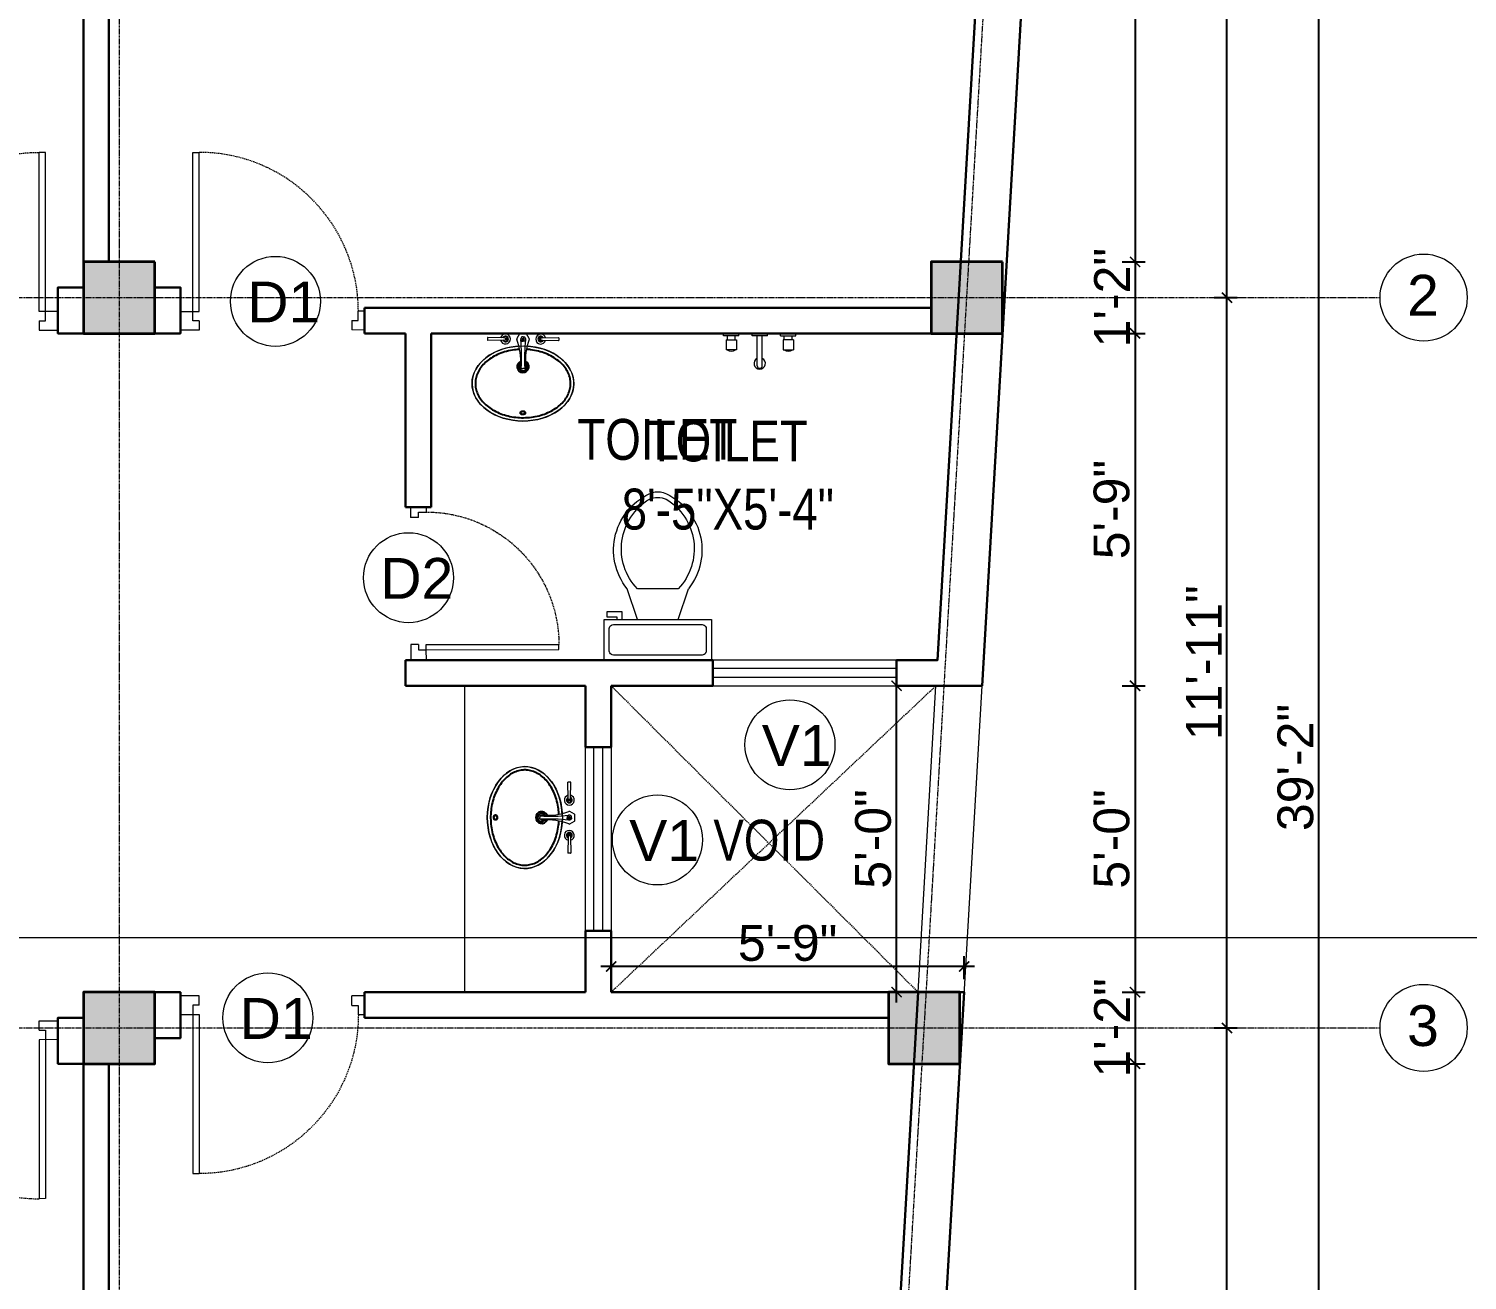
# Model space of a CAD drawing. Header units: inches. Extents: x 84707 to 107235, y 3922 to 10323.
# Drawn here: x 96747.5 to 97029.1, y 9802.4 to 10047.5 of the extents above; entities that cross this region are included whole.
import ezdxf

# ---------------------------------------------------------------- set-up
doc = ezdxf.new("R2010")
doc.units = ezdxf.units.IN
doc.header["$MEASUREMENT"] = 0
doc.linetypes.add('CENTER', pattern=[2, 1.25, -0.25, 0.25, -0.25])
doc.linetypes.add('HIDDEN', pattern=[0.375, 0.25, -0.125])
for name, color, linetype, lineweight in [('Annotate-Lite.w', 4, 'Continuous', 9), ('Annotations-Bold.w', 2, 'Continuous', 13), ('COLOUM', 3, 'Continuous', 35), ('DIM-2', 4, 'Continuous', 20), ('Door-Window.w', 4, 'Continuous', 15), ('Fittings', 9, 'Continuous', 5), ('furniture', 45, 'Continuous', 0), ('FURNT', 31, 'Continuous', 15), ('HA', 254, 'Continuous', 9), ('hatch', 9, 'Continuous', 0), ('wall', 240, 'Continuous', 30), ('wall light', 6, 'Continuous', 18), ('window', 130, 'Continuous', 13)]:
    doc.layers.add(name, color=color, linetype=linetype, lineweight=lineweight)
doc.styles.add('ARAIL', font='arial.ttf')
doc.styles.add('DIM', font='arial.ttf', dxfattribs={"width": 0.8})
doc.styles.add('gaurav', font='arial.ttf')
doc.dimstyles.new('8 inch dim', dxfattribs={"dimtxt": 7, "dimasz": 2, "dimexe": 2, "dimexo": 1, "dimgap": 1, "dimtad": 1, "dimdec": 0, "dimzin": 3, "dimdsep": 46, "dimlunit": 4, "dimtxsty": 'ARAIL', "dimblk": 'ARCHTICK', "dimcen": 0.09, "dimdle": 2, "dimadec": 0, "dimazin": 0, "dimtfac": 1, "dimtdec": 0, "dimtix": 1, "dimtofl": 0, "dimtmove": 1, "dimatfit": 3, "dimldrblk": 'ARCHTICK', "dimfxlon": 1, "dimtolj": 1, "dimtzin": 0, "dimarcsym": 0})

# ---------------------------------------------------------------- blocks, each defined once
blk = doc.blocks.new('column 14')
at = {"layer": 'COLOUM'}
h = blk.add_hatch(color=256, dxfattribs=at)
h.dxf.hatch_style = 1
h.paths.add_polyline_path([(7, 7), (-7, 7), (-7, -7), (7, -7)])
blk.add_lwpolyline([(7, 7), (7, -7), (-7, -7), (-7, 7)], close=True, dxfattribs=at)
blk = doc.blocks.new('*U9')
at = {"layer": 'Door-Window.w', "ltscale": 3}
for p, q in [((11067.44, 10097.93), (11092.24, 10116.76)), ((11068.18, 10096.96), (11093, 10115.8)), ((11092.24, 10116.76), (11093, 10115.8)), ((11063.03, 10097.66), (11065.96, 10099.89)), ((11065.25, 10094.74), (11063.03, 10097.66)), ((11065.96, 10099.89), (11067.44, 10097.93)), ((11065.97, 10096.82), (11067.44, 10097.93)), ((11067.44, 10097.93), (11068.18, 10096.96)), ((11066.71, 10095.85), (11065.25, 10094.74)), ((11066.71, 10095.85), (11065.97, 10096.82)), ((11084.8, 10072.06), (11083.33, 10070.95)), ((11084.81, 10068.99), (11083.33, 10070.95)), ((11084.8, 10072.06), (11085.54, 10071.08)), ((11084.81, 10068.99), (11087.74, 10071.22)), ((11085.54, 10071.08), (11087, 10072.19)), ((11087.74, 10071.22), (11087, 10072.19))]:
    blk.add_line(p, q, dxfattribs=at)
at = {"layer": 'Door-Window.w', "color": 9, "linetype": 'HIDDEN', "lineweight": 18}
blk.add_arc((11068.18, 10096.96), 31.16, 307.2347, 37.1906, dxfattribs=at)
blk = doc.blocks.new('Toilet - top')
at = {"layer": 'furniture'}
for p, q in [((9.5, -6), (9.5, -2)), ((-8, -8.5), (-8, -8)), ((-7, -8), (-7, -9.5)), ((-4, -8), (-6, -14)), ((4, -8), (6, -14)), ((-10, -8.5), (-8, -8.5)), ((-10, -9.5), (-10, -8.5)), ((-7, -9.5), (-10, -9.5)), ((4, -14), (-4, -14))]:
    blk.add_line(p, q, dxfattribs=at)
blk.add_lwpolyline([(10.5, -8), (10.5, 0), (-10.5, 0), (-10.5, -8)], close=True, dxfattribs=at)
for points in [[(-9.5, -2), (-9.5, -6)], [(8.5, -1), (-8.5, -1)], [(-8.5, -7), (8.5, -7)]]:
    blk.add_lwpolyline(points, dxfattribs=at)
for centre, radius, start, end in [((-8.62, -1.88), 0.884, 81.8699, 188.1301), ((8.62, -1.88), 0.884, 351.8699, 98.1301), ((-8.62, -6.12), 0.884, 171.8699, 278.1301), ((8.62, -6.12), 0.884, 261.8699, 8.1301), ((3.52, -21.58), 12.17, 141.4691, 247.9714), ((4.2, -21.82), 11.33, 136.3677, 238.9468), ((-3.52, -21.58), 12.17, 292.0284, 38.5307), ((-4.2, -21.82), 11.33, 301.053, 43.6321), ((0, -27.88), 4, 245.7318, 294.2682), ((0, -29), 4, 254.8605, 285.1395)]:
    blk.add_arc(centre, radius, start, end, dxfattribs=at)
blk = doc.blocks.new('A$C604E024C')
at = {"layer": 'hatch', "color": 9, "linetype": 'ByBlock'}
for p, q in [((-107.3, 6.3), (-198.2, 8.5)), ((-101.1, 4.4), (-101.1, -4.4)), ((-101.1, 4.4), (-100.5, 4.4)), ((-100.5, 4.4), (-100.5, 0.6)), ((-100.5, 0.6), (-96.6, 0.6)), ((-100.5, 0), (-100.5, -3.8)), ((-100.5, 0), (-96.6, 0)), ((-96.6, 4.4), (-96.6, 0.6)), ((-96.6, 4.4), (-96, 4.4)), ((-96, 4.4), (-96, -3.8)), ((-5.6, 4.4), (-5.6, -4.4)), ((-5.6, 4.4), (-5, 4.4)), ((-5, 4.4), (-5, -3.8)), ((0, 12.9), (0, -12.9)), ((1.2, 4.4), (1.2, -4.4)), ((1.2, 4.4), (3.5, 4.4)), ((1.8, 3.8), (1.8, 0.6)), ((1.8, 3.8), (3.5, 3.8)), ((1.8, 0.6), (3.5, 0.6)), ((100.4, 2.2), (101, 2.4)), ((107.3, 6.3), (198.2, 8.5)), ((199.2, 7.5), (199.2, -7.5)), ((-107.3, -6.3), (-198.2, -8.5)), ((-101.1, -4.4), (-100.5, -4.4)), ((-100.5, -3.8), (-100.5, -4.4)), ((-96.6, 0), (-96.6, -4.4)), ((-96.6, -4.4), (-96, -4.4)), ((-96, -3.8), (-96, -4.4)), ((-5.6, -4.4), (-1.2, -4.4)), ((-5, -3.8), (-1.2, -3.8)), ((-1.2, -3.8), (-1.2, -4.4)), ((1.2, -4.4), (3.5, -4.4)), ((1.8, 0), (1.8, -3.8)), ((1.8, 0), (3.5, 0)), ((1.8, -3.8), (3.5, -3.8)), ((100.4, -2.2), (101, -2.4)), ((107.3, -6.3), (198.2, -8.5))]:
    blk.add_line(p, q, dxfattribs=at)
for points in [[(34.8, -2.5), (34.8, -2.5, 0.267949), (34.8, 2.5), (19.6, 28.9, 0.267949), (15.2, 31.4), (-15.2, 31.4, 0.267949), (-19.6, 28.9), (-34.8, 2.5, 0.267949), (-34.8, -2.5)], [(0, 12.9), (-4.6, 12.9, 0.267949), (-8.9, 10.4), (-13.5, 2.5, 0.267949), (-13.5, -2.5), (-8.9, -10.4, 0.267949), (-4.6, -12.9), (0, -12.9)], [(0, 12.9), (4.6, 12.9, -0.267949), (8.9, 10.4), (13.5, 2.5, -0.267949), (13.5, -2.5), (8.9, -10.4, -0.267949), (4.6, -12.9), (0, -12.9)], [(-14.6, -149.3, 0.267949), (-14.6, -154.3), (-9.4, -163.2, 0.267949), (-5.1, -165.7), (0, -165.7)], [(14.6, -149.3, -0.267949), (14.6, -154.3), (9.5, -163.2, -0.267949), (5.2, -165.7), (0, -165.7)]]:
    blk.add_lwpolyline(points, format="xyb", dxfattribs=at)
for centre, radius, start, end in [((-148.2, 0), 51.6, 171.62848, 188.37152), ((-198.2, 7.5), 1, 88.57669, 180), ((-98.6, 0), 27.8, 193.93526, 166.06474), ((-98.6, 0), 16.1, 203.47719, 156.52281), ((-98.6, 0), 13.6, 207.82536, 152.17464), ((-98.6, 0), 10.7, 215.76651, 144.23349), ((3.5, 2.2), 2.2, 301.40481, 90), ((3.5, 2.2), 1.6, 270, 90.01417), ((3.5, -1.9), 2.5, 270, 62.70974), ((98.6, 0), 27.8, 13.93526, 346.06474), ((98.6, 0), 16.1, 23.47719, 336.52281), ((98.6, 0), 13.6, 27.82536, 332.17464), ((98.6, 0), 10.7, 35.76651, 324.23349), ((198.2, 7.5), 1, 0, 91.42331), ((-198.2, -7.5), 1, 180, 271.42331), ((-325.4, -117.3), 312.4, 354.13327, 21.56539), ((-1093.1, -109.8), 1085, 357.18281, 5.67785), ((3.5, -1.9), 1.9, 270, 90), ((1083.5, -109.3), 1075.4, 174.30277, 182.87364), ((324.5, -117.1), 311.5, 158.41566, 185.92552), ((198.2, -7.5), 1, 268.57669, 0)]:
    blk.add_arc(centre, radius, start, end, dxfattribs=at)
blk.add_ellipse((98.6, 0), major_axis=(0, 4.4), ratio=0.647537, start_param=-0.996154, end_param=4.137747, dxfattribs=at)
blk.add_open_spline([(100.4, 2.2), (100.2, 2.6), (100, 2.9), (99.5, 3.4), (99.3, 3.6), (98.9, 3.8), (98.7, 3.8), (98.6, 3.8), (98.4, 3.8), (98.1, 3.7), (97.7, 3.5), (97.5, 3.3), (97.1, 2.8), (96.9, 2.5), (96.6, 1.8), (96.5, 1.3), (96.3, 0.3), (96.3, -0.3), (96.5, -1.6), (96.7, -2.1), (97.1, -2.9), (97.4, -3.2), (97.9, -3.6), (98.1, -3.7), (98.6, -3.8), (98.8, -3.8), (99.3, -3.6), (99.6, -3.4), (100, -2.9), (100.2, -2.6), (100.4, -2.2)], degree=3, knots=[5.296065, 5.296065, 5.296065, 5.296065, 5.668493, 5.668493, 6.044953, 6.044953, 6.283185, 6.283185, 6.283185, 6.618814, 6.618814, 6.954443, 6.954443, 7.290072, 7.290072, 7.6257, 7.6257, 8.094621, 8.094621, 8.563542, 8.563542, 8.940002, 8.940002, 9.316461, 9.316461, 9.692921, 9.692921, 10.069381, 10.069381, 10.411893, 10.411893, 10.411893, 10.411893], dxfattribs=at)
blk = doc.blocks.new('basin')
at = {"layer": 'furniture', "lineweight": -3}
for radius, start, end in [(1.14, 113.503, 66.2712), (0.79, 126.715, 52.8739)]:
    blk.add_arc((134195.31, -39122.53), radius, start, end, dxfattribs=at)
at = {"layer": 'furniture'}
blk.add_ellipse((134195.31, -39125.83), major_axis=(-9.97, 0), ratio=0.736887, start_param=4.757716, end_param=10.948885, dxfattribs=at)
at = {"layer": 'furniture', "linetype": 'ByBlock'}
blk.add_ellipse((134195.31, -39125.83), major_axis=(9.97, 0), ratio=0.736887, dxfattribs=at)
at = {"layer": 'furniture', "lineweight": -3}
blk.add_ellipse((134195.31, -39131.57), major_axis=(0.448, 0), ratio=0.674502, dxfattribs=at)
blk.add_open_spline([(134194.69, -39119.15), (134194.32, -39119.17), (134193.96, -39119.2), (134193.09, -39119.32), (134192.57, -39119.42), (134191.58, -39119.69), (134191.1, -39119.85), (134190.19, -39120.23), (134189.76, -39120.45), (134188.95, -39120.93), (134188.57, -39121.2), (134187.89, -39121.77), (134187.59, -39122.07), (134187.06, -39122.71), (134186.83, -39123.04), (134186.45, -39123.73), (134186.3, -39124.08), (134186.09, -39124.79), (134186.03, -39125.15), (134185.99, -39125.61), (134185.99, -39125.72), (134185.99, -39125.83), (134185.99, -39126.08), (134186.01, -39126.34), (134186.11, -39126.94), (134186.2, -39127.29), (134186.47, -39127.97), (134186.64, -39128.31), (134187.06, -39128.96), (134187.31, -39129.28), (134187.88, -39129.88), (134188.2, -39130.16), (134188.9, -39130.7), (134189.28, -39130.94), (134190.1, -39131.39), (134190.53, -39131.59), (134191.45, -39131.93), (134191.92, -39132.08), (134192.9, -39132.31), (134193.4, -39132.4), (134194.43, -39132.51), (134194.94, -39132.53), (134195.97, -39132.52), (134196.49, -39132.48), (134197.5, -39132.35), (134198, -39132.25), (134198.97, -39132), (134199.44, -39131.84), (134200.34, -39131.48), (134200.76, -39131.27), (134201.56, -39130.8), (134201.93, -39130.55), (134202.61, -39130), (134202.91, -39129.71), (134203.45, -39129.1), (134203.69, -39128.78), (134204.08, -39128.12), (134204.24, -39127.78), (134204.48, -39127.09), (134204.56, -39126.74), (134204.64, -39126.04), (134204.64, -39125.69), (134204.57, -39124.98), (134204.49, -39124.62), (134204.25, -39123.91), (134204.09, -39123.56), (134203.69, -39122.89), (134203.45, -39122.56), (134202.89, -39121.93), (134202.58, -39121.63), (134201.88, -39121.07), (134201.49, -39120.81), (134200.67, -39120.35), (134200.22, -39120.13), (134199.3, -39119.77), (134198.81, -39119.62), (134197.81, -39119.37), (134197.29, -39119.28), (134196.49, -39119.19), (134196.22, -39119.16), (134195.94, -39119.15)], degree=3, knots=[4.778413, 4.778413, 4.778413, 4.778413, 4.89303, 4.89303, 5.060537, 5.060537, 5.228045, 5.228045, 5.395552, 5.395552, 5.56306, 5.56306, 5.730567, 5.730567, 5.898075, 5.898075, 6.065582, 6.065582, 6.233089, 6.233089, 6.283185, 6.283185, 6.283185, 6.401225, 6.401225, 6.564378, 6.564378, 6.727532, 6.727532, 6.890685, 6.890685, 7.053839, 7.053839, 7.216992, 7.216992, 7.380146, 7.380146, 7.543299, 7.543299, 7.706452, 7.706452, 7.869606, 7.869606, 8.032759, 8.032759, 8.195913, 8.195913, 8.359066, 8.359066, 8.52222, 8.52222, 8.685373, 8.685373, 8.848527, 8.848527, 9.01168, 9.01168, 9.174834, 9.174834, 9.337987, 9.337987, 9.501141, 9.501141, 9.668648, 9.668648, 9.836155, 9.836155, 10.003663, 10.003663, 10.17117, 10.17117, 10.338678, 10.338678, 10.506185, 10.506185, 10.673693, 10.673693, 10.8412, 10.8412, 10.929386, 10.929386, 10.929386, 10.929386], dxfattribs=at)
at = {"layer": 'furniture'}
blk.add_open_spline([(134195.86, -39131.57), (134195.86, -39131.55), (134195.86, -39131.52), (134195.84, -39131.46), (134195.83, -39131.44), (134195.79, -39131.36), (134195.75, -39131.32), (134195.66, -39131.25), (134195.6, -39131.23), (134195.46, -39131.18), (134195.36, -39131.16), (134195.17, -39131.17), (134195.07, -39131.2), (134194.94, -39131.27), (134194.9, -39131.3), (134194.83, -39131.37), (134194.8, -39131.4), (134194.77, -39131.48), (134194.76, -39131.52), (134194.75, -39131.6), (134194.76, -39131.65), (134194.79, -39131.73), (134194.81, -39131.76), (134194.87, -39131.83), (134194.9, -39131.86), (134194.98, -39131.9), (134195.02, -39131.92), (134195.15, -39131.97), (134195.25, -39131.99), (134195.44, -39131.98), (134195.54, -39131.95), (134195.67, -39131.89), (134195.72, -39131.85), (134195.79, -39131.78), (134195.81, -39131.75), (134195.85, -39131.67), (134195.86, -39131.63), (134195.86, -39131.58), (134195.86, -39131.58), (134195.86, -39131.57)], degree=3, knots=[0, 0, 0, 0, 0.188397, 0.188397, 0.376794, 0.376794, 0.73698, 0.73698, 1.097166, 1.097166, 1.657793, 1.657793, 2.21842, 2.21842, 2.564182, 2.564182, 2.840364, 2.840364, 3.116547, 3.116547, 3.39273, 3.39273, 3.668913, 3.668913, 3.945096, 3.945096, 4.221279, 4.221279, 4.783807, 4.783807, 5.346334, 5.346334, 5.697184, 5.697184, 5.974645, 5.974645, 6.252106, 6.252106, 6.283185, 6.283185, 6.283185, 6.283185], dxfattribs=at)
at = {"layer": 'furniture', "xscale": 0.03499430959345774, "yscale": 0.03499430959345774, "zscale": 0.03499430959345774, "rotation": 359.9929103328581}
blk.add_blockref('A$C604E024C', (134195.31, -39117.12), dxfattribs=at)
blk = doc.blocks.new('_ArchTick')
at = {"color": 0, "linetype": 'ByBlock', "const_width": 0.15}
blk.add_lwpolyline([(-0.5, -0.5), (0.5, 0.5)], dxfattribs=at)
blk = doc.blocks.new('*D168')
at = {"layer": 'Defpoints', "color": 0, "transparency": 16777216}
for p in [(96861.46, 9863.83), (96861.46, 9858.81), (96930.58, 9858.81)]:
    blk.add_point(p, dxfattribs=at)
at = {"layer": 'DIM-2', "color": 0, "lineweight": -2, "transparency": 16777216}
for p, q in [((96861.46, 9861.33), (96861.46, 9865.83)), ((96930.58, 9861.33), (96930.58, 9865.83)), ((96932.58, 9863.83), (96859.46, 9863.83))]:
    blk.add_line(p, q, dxfattribs=at)
at = {"layer": 'DIM-2', "color": 0, "lineweight": -2, "transparency": 16777216, "xscale": 2, "yscale": 2, "zscale": 2, "rotation": 180}
blk.add_blockref('_ArchTick', (96861.46, 9863.83), dxfattribs=at)
at = {"layer": 'DIM-2', "color": 0, "lineweight": -2, "transparency": 16777216, "xscale": 2, "yscale": 2, "zscale": 2}
blk.add_blockref('_ArchTick', (96930.58, 9863.83), dxfattribs=at)
at = {"layer": 'DIM-2', "color": 0, "transparency": 16777216, "insert": (96896.02, 9868.4), "char_height": 7, "attachment_point": 5, "style": 'ARAIL'}
blk.add_mtext('\\A1;5\'-9"', dxfattribs=at)
blk = doc.blocks.new('*D152')
at = {"layer": 'Defpoints', "color": 0, "transparency": 16777216}
for p in [(96946.03, 10123.81), (96938.1, 10001.81), (96964.03, 10001.81)]:
    blk.add_point(p, dxfattribs=at)
at = {"layer": 'DIM-2', "color": 0, "lineweight": -2, "transparency": 16777216}
for p, q in [((96961.53, 10123.81), (96966.03, 10123.81)), ((96964.03, 10125.81), (96964.03, 9999.81)), ((96961.53, 10001.81), (96966.03, 10001.81))]:
    blk.add_line(p, q, dxfattribs=at)
at = {"layer": 'DIM-2', "color": 0, "lineweight": -2, "transparency": 16777216, "xscale": 2, "yscale": 2, "zscale": 2}
for p, rotation in [((96964.03, 10123.81), 90), ((96964.03, 10001.81), 270)]:
    blk.add_blockref('_ArchTick', p, dxfattribs=dict(at, rotation=rotation))
at = {"layer": 'DIM-2', "color": 0, "transparency": 16777216, "insert": (96959.46, 10062.81), "char_height": 7, "attachment_point": 5, "rotation": 90, "style": 'ARAIL'}
blk.add_mtext('\\A1;10\'-2"', dxfattribs=at)
blk = doc.blocks.new('*D153')
at = {"layer": 'Defpoints', "color": 0, "transparency": 16777216}
for p in [(96938.1, 10001.81), (96938.1, 9987.81), (96964.03, 9987.81)]:
    blk.add_point(p, dxfattribs=at)
at = {"layer": 'DIM-2', "color": 0, "lineweight": -2, "transparency": 16777216}
for p, q in [((96964.03, 10003.81), (96964.03, 9985.81)), ((96961.53, 10001.81), (96966.03, 10001.81)), ((96961.53, 9987.81), (96966.03, 9987.81))]:
    blk.add_line(p, q, dxfattribs=at)
at = {"layer": 'DIM-2', "color": 0, "lineweight": -2, "transparency": 16777216, "xscale": 2, "yscale": 2, "zscale": 2}
for p, rotation in [((96964.03, 10001.81), 90), ((96964.03, 9987.81), 270)]:
    blk.add_blockref('_ArchTick', p, dxfattribs=dict(at, rotation=rotation))
at = {"layer": 'DIM-2', "color": 0, "transparency": 16777216, "insert": (96959.52, 9994.81), "char_height": 7, "attachment_point": 5, "rotation": 90, "style": 'ARAIL'}
blk.add_mtext('\\A1;1\'-2"', dxfattribs=at)
blk = doc.blocks.new('*D154')
at = {"layer": 'Defpoints', "color": 0, "transparency": 16777216}
for p in [(96938.1, 9987.81), (96934.08, 9918.81), (96964.03, 9918.81)]:
    blk.add_point(p, dxfattribs=at)
at = {"layer": 'DIM-2', "color": 0, "lineweight": -2, "transparency": 16777216}
for p, q in [((96964.03, 9989.81), (96964.03, 9916.81)), ((96961.53, 9987.81), (96966.03, 9987.81)), ((96961.53, 9918.81), (96966.03, 9918.81))]:
    blk.add_line(p, q, dxfattribs=at)
at = {"layer": 'DIM-2', "color": 0, "lineweight": -2, "transparency": 16777216, "xscale": 2, "yscale": 2, "zscale": 2}
for p, rotation in [((96964.03, 9987.81), 90), ((96964.03, 9918.81), 270)]:
    blk.add_blockref('_ArchTick', p, dxfattribs=dict(at, rotation=rotation))
at = {"layer": 'DIM-2', "color": 0, "transparency": 16777216, "insert": (96959.46, 9953.31), "char_height": 7, "attachment_point": 5, "rotation": 90, "style": 'ARAIL'}
blk.add_mtext('\\A1;5\'-9"', dxfattribs=at)
blk = doc.blocks.new('*D155')
at = {"layer": 'Defpoints', "color": 0, "transparency": 16777216}
for p in [(96934.08, 9918.81), (96930.58, 9858.81), (96964.03, 9858.81)]:
    blk.add_point(p, dxfattribs=at)
at = {"layer": 'DIM-2', "color": 0, "lineweight": -2, "transparency": 16777216}
for p, q in [((96961.53, 9918.81), (96966.03, 9918.81)), ((96964.03, 9920.81), (96964.03, 9856.81)), ((96961.53, 9858.81), (96966.03, 9858.81))]:
    blk.add_line(p, q, dxfattribs=at)
at = {"layer": 'DIM-2', "color": 0, "lineweight": -2, "transparency": 16777216, "xscale": 2, "yscale": 2, "zscale": 2}
for p, rotation in [((96964.03, 9918.81), 90), ((96964.03, 9858.81), 270)]:
    blk.add_blockref('_ArchTick', p, dxfattribs=dict(at, rotation=rotation))
at = {"layer": 'DIM-2', "color": 0, "transparency": 16777216, "insert": (96959.46, 9888.81), "char_height": 7, "attachment_point": 5, "rotation": 90, "style": 'ARAIL'}
blk.add_mtext('\\A1;5\'-0"', dxfattribs=at)
blk = doc.blocks.new('*D156')
at = {"layer": 'Defpoints', "color": 0, "transparency": 16777216}
for p in [(96930.58, 9858.81), (96929.76, 9844.81), (96964.03, 9844.81)]:
    blk.add_point(p, dxfattribs=at)
at = {"layer": 'DIM-2', "color": 0, "lineweight": -2, "transparency": 16777216}
for p, q in [((96964.03, 9860.81), (96964.03, 9842.81)), ((96961.53, 9858.81), (96966.03, 9858.81)), ((96961.53, 9844.81), (96966.03, 9844.81))]:
    blk.add_line(p, q, dxfattribs=at)
at = {"layer": 'DIM-2', "color": 0, "lineweight": -2, "transparency": 16777216, "xscale": 2, "yscale": 2, "zscale": 2}
for p, rotation in [((96964.03, 9858.81), 90), ((96964.03, 9844.81), 270)]:
    blk.add_blockref('_ArchTick', p, dxfattribs=dict(at, rotation=rotation))
at = {"layer": 'DIM-2', "color": 0, "transparency": 16777216, "insert": (96959.52, 9851.81), "char_height": 7, "attachment_point": 5, "rotation": 90, "style": 'ARAIL'}
blk.add_mtext('\\A1;1\'-2"', dxfattribs=at)
blk = doc.blocks.new('*D157')
at = {"layer": 'Defpoints', "color": 0, "transparency": 16777216}
for p in [(96929.76, 9844.81), (96919.44, 9681.81), (96964.03, 9681.81)]:
    blk.add_point(p, dxfattribs=at)
at = {"layer": 'DIM-2', "color": 0, "lineweight": -2, "transparency": 16777216}
for p, q in [((96964.03, 9846.81), (96964.03, 9679.81)), ((96961.53, 9844.81), (96966.03, 9844.81)), ((96961.53, 9681.81), (96966.03, 9681.81))]:
    blk.add_line(p, q, dxfattribs=at)
at = {"layer": 'DIM-2', "color": 0, "lineweight": -2, "transparency": 16777216, "xscale": 2, "yscale": 2, "zscale": 2}
for p, rotation in [((96964.03, 9844.81), 90), ((96964.03, 9681.81), 270)]:
    blk.add_blockref('_ArchTick', p, dxfattribs=dict(at, rotation=rotation))
at = {"layer": 'DIM-2', "color": 0, "transparency": 16777216, "insert": (96959.46, 9763.31), "char_height": 7, "attachment_point": 5, "rotation": 90, "style": 'ARAIL'}
blk.add_mtext('\\A1;13\'-7"', dxfattribs=at)
blk = doc.blocks.new('*D159')
at = {"layer": 'Defpoints', "color": 0, "transparency": 16777216}
for p in [(96922.76, 9851.81), (96982.03, 9851.81), (96912.44, 9674.81)]:
    blk.add_point(p, dxfattribs=at)
at = {"layer": 'DIM-2', "color": 0, "lineweight": -2, "transparency": 16777216}
for p, q in [((96982.03, 9672.81), (96982.03, 9853.81)), ((96979.53, 9851.81), (96984.03, 9851.81)), ((96979.53, 9674.81), (96984.03, 9674.81))]:
    blk.add_line(p, q, dxfattribs=at)
at = {"layer": 'DIM-2', "color": 0, "lineweight": -2, "transparency": 16777216, "xscale": 2, "yscale": 2, "zscale": 2}
for p, rotation in [((96982.03, 9851.81), 90), ((96982.03, 9674.81), 270)]:
    blk.add_blockref('_ArchTick', p, dxfattribs=dict(at, rotation=rotation))
at = {"layer": 'DIM-2', "color": 0, "transparency": 16777216, "insert": (96977.46, 9763.31), "char_height": 7, "attachment_point": 5, "rotation": 90, "style": 'ARAIL'}
blk.add_mtext('\\A1;14\'-9"', dxfattribs=at)
blk = doc.blocks.new('*D160')
at = {"layer": 'Defpoints', "color": 0, "transparency": 16777216}
for p in [(96946.03, 10137.81), (97000.03, 10137.81), (96919.44, 9667.81)]:
    blk.add_point(p, dxfattribs=at)
at = {"layer": 'DIM-2', "color": 0, "lineweight": -2, "transparency": 16777216}
for p, q in [((96997.53, 10137.81), (97002.03, 10137.81)), ((97000.03, 9665.81), (97000.03, 10139.81)), ((96997.53, 9667.81), (97002.03, 9667.81))]:
    blk.add_line(p, q, dxfattribs=at)
at = {"layer": 'DIM-2', "color": 0, "lineweight": -2, "transparency": 16777216, "xscale": 2, "yscale": 2, "zscale": 2}
for p, rotation in [((97000.03, 10137.81), 90), ((97000.03, 9667.81), 270)]:
    blk.add_blockref('_ArchTick', p, dxfattribs=dict(at, rotation=rotation))
at = {"layer": 'DIM-2', "color": 0, "transparency": 16777216, "insert": (96995.46, 9902.81), "char_height": 7, "attachment_point": 5, "rotation": 90, "style": 'ARAIL'}
blk.add_mtext('\\A1;39\'-2"', dxfattribs=at)
blk = doc.blocks.new('*D161')
at = {"layer": 'Defpoints', "color": 0, "transparency": 16777216}
for p in [(96931.1, 9994.81), (96982.03, 9994.81), (96922.76, 9851.81)]:
    blk.add_point(p, dxfattribs=at)
at = {"layer": 'DIM-2', "color": 0, "lineweight": -2, "transparency": 16777216}
for p, q in [((96979.53, 9994.81), (96984.03, 9994.81)), ((96982.03, 9849.81), (96982.03, 9996.81)), ((96979.53, 9851.81), (96984.03, 9851.81))]:
    blk.add_line(p, q, dxfattribs=at)
at = {"layer": 'DIM-2', "color": 0, "lineweight": -2, "transparency": 16777216, "xscale": 2, "yscale": 2, "zscale": 2}
for p, rotation in [((96982.03, 9994.81), 90), ((96982.03, 9851.81), 270)]:
    blk.add_blockref('_ArchTick', p, dxfattribs=dict(at, rotation=rotation))
at = {"layer": 'DIM-2', "color": 0, "transparency": 16777216, "insert": (96977.52, 9923.31), "char_height": 7, "attachment_point": 5, "rotation": 90, "style": 'ARAIL'}
blk.add_mtext('\\A1;11\'-11"', dxfattribs=at)
blk = doc.blocks.new('*D162')
at = {"layer": 'Defpoints', "color": 0, "transparency": 16777216}
for p in [(96939.03, 10130.81), (96982.03, 10130.81), (96931.1, 9994.81)]:
    blk.add_point(p, dxfattribs=at)
at = {"layer": 'DIM-2', "color": 0, "lineweight": -2, "transparency": 16777216}
for p, q in [((96982.03, 9992.81), (96982.03, 10132.81)), ((96979.53, 10130.81), (96984.03, 10130.81)), ((96979.53, 9994.81), (96984.03, 9994.81))]:
    blk.add_line(p, q, dxfattribs=at)
at = {"layer": 'DIM-2', "color": 0, "lineweight": -2, "transparency": 16777216, "xscale": 2, "yscale": 2, "zscale": 2}
for p, rotation in [((96982.03, 10130.81), 90), ((96982.03, 9994.81), 270)]:
    blk.add_blockref('_ArchTick', p, dxfattribs=dict(at, rotation=rotation))
at = {"layer": 'DIM-2', "color": 0, "transparency": 16777216, "insert": (96977.52, 10062.81), "char_height": 7, "attachment_point": 5, "rotation": 90, "style": 'ARAIL'}
blk.add_mtext('\\A1;11\'-4"', dxfattribs=at)
blk = doc.blocks.new('*D169')
at = {"layer": 'Defpoints', "color": 0, "transparency": 16777216}
for p in [(96917.35, 9918.81), (96917.35, 9918.81), (96915.76, 9858.81)]:
    blk.add_point(p, dxfattribs=at)
at = {"layer": 'DIM-2', "color": 0, "lineweight": -2, "transparency": 16777216}
for p, q in [((96917.35, 9856.81), (96917.35, 9920.81)), ((96917.35, 9918.81), (96919.35, 9918.81)), ((96916.76, 9858.81), (96919.35, 9858.81))]:
    blk.add_line(p, q, dxfattribs=at)
at = {"layer": 'DIM-2', "color": 0, "lineweight": -2, "transparency": 16777216, "xscale": 2, "yscale": 2, "zscale": 2}
for p, rotation in [((96917.35, 9918.81), 90), ((96917.35, 9858.81), 270)]:
    blk.add_blockref('_ArchTick', p, dxfattribs=dict(at, rotation=rotation))
at = {"layer": 'DIM-2', "color": 0, "transparency": 16777216, "insert": (96912.78, 9888.81), "char_height": 7, "attachment_point": 5, "rotation": 90, "style": 'ARAIL'}
blk.add_mtext('\\A1;5\'-0"', dxfattribs=at)

msp = doc.modelspace()

# ---------------------------------------------------------------- linework, layer by layer
at = {"layer": 'Annotate-Lite.w', "ltscale": 0.005}
for centre in [(96795.75, 9994.08), (96821.8, 9939.97), (96896.48, 9907.25), (96870.53, 9888.62), (96794.27, 9853.79)]:
    msp.add_circle(centre, 8.81, dxfattribs=at)
at = {"layer": 'Annotations-Bold.w', "linetype": 'CENTER', "ltscale": 0.3}
for p, q in [((96765.16, 10243.87), (96765.16, 9567.37)), ((96525.75, 9994.81), (97011.99, 9994.81)), ((96525.75, 9851.81), (97011.99, 9851.81))]:
    msp.add_line(p, q, dxfattribs=at)
msp.add_lwpolyline([(96912.44, 9567.37), (96912.44, 9674.81), (96939.03, 10130.81), (96939.03, 10243.87)], dxfattribs=at)
at = {"layer": 'DIM-2'}
msp.add_xline((87688.48, 9869.52), (1, 0), dxfattribs=at)
for centre in [(97020.53, 9994.81), (97020.53, 9851.81)]:
    msp.add_circle(centre, 8.53, dxfattribs=at)
at = {"layer": 'Fittings'}
for p, q in [((96883.48, 9987.31), (96883.48, 9987.81)), ((96886.48, 9987.81), (96883.48, 9987.81)), ((96886.48, 9987.31), (96883.48, 9987.31)), ((96883.96, 9986.57), (96886.01, 9986.57)), ((96883.96, 9986.57), (96883.96, 9984.57)), ((96884.22, 9986.57), (96884.22, 9987.31)), ((96885.75, 9986.57), (96885.75, 9987.31)), ((96886.01, 9986.57), (96886.01, 9984.57)), ((96886.48, 9987.31), (96886.48, 9987.81)), ((96889.06, 9987.31), (96889.06, 9987.81)), ((96892.06, 9987.81), (96889.06, 9987.81)), ((96892.06, 9987.31), (96889.06, 9987.31)), ((96890.06, 9981.48), (96890.06, 9987.31)), ((96891.06, 9981.48), (96891.06, 9987.31)), ((96892.06, 9987.31), (96892.06, 9987.81)), ((96894.64, 9987.31), (96894.64, 9987.81)), ((96897.64, 9987.81), (96894.64, 9987.81)), ((96894.64, 9987.31), (96897.64, 9987.31)), ((96897.16, 9986.57), (96895.12, 9986.57)), ((96895.12, 9986.57), (96895.12, 9984.57)), ((96895.37, 9986.57), (96895.37, 9987.31)), ((96896.91, 9986.57), (96896.91, 9987.31)), ((96897.16, 9986.57), (96897.16, 9984.57)), ((96897.64, 9987.31), (96897.64, 9987.81)), ((96886.01, 9984.57), (96883.96, 9984.57)), ((96895.12, 9984.57), (96897.16, 9984.57))]:
    msp.add_line(p, q, dxfattribs=at)
for centre, radius, start, end in [((96884.98, 9986.01, 0), 1.66, 240.1832, 299.8168), ((96890.56, 9981.91, 0), 1.11, 116.7926, 63.2074), ((96896.14, 9986.01, 0), 1.66, 240.1832, 299.8168), ((96890.56, 9981.48, 0), 0.5, 180, 0)]:
    msp.add_arc(centre, radius, start, end, dxfattribs=at)
at = {"layer": 'FURNT'}
msp.add_line((96832.81, 9858.73), (96832.81, 9918.81), dxfattribs=at)
at = {"layer": 'HA', "linetype": 'HIDDEN'}
for p, q in [((96861.46, 9918.81), (96921.56, 9858.81)), ((96861.46, 9858.81), (96925.06, 9918.81))]:
    msp.add_line(p, q, dxfattribs=at)
at = {"layer": 'wall'}
for p, q in [((96946.85, 10137.81), (96934.08, 9918.81)), ((96758.16, 10001.81), (96758.16, 10123.81)), ((96763.16, 10001.81), (96763.16, 10123.81)), ((96813.16, 9992.81), (96923.93, 9992.81)), ((96813.16, 9992.81), (96813.16, 9987.81)), ((96813.16, 9987.81), (96821.23, 9987.81)), ((96821.23, 9987.81), (96821.23, 9953.81)), ((96826.23, 9987.81), (96928.92, 9987.81)), ((96826.23, 9987.81), (96826.23, 9953.81)), ((96826.23, 9953.81), (96821.23, 9953.81)), ((96821.23, 9923.81), (96881.35, 9923.81)), ((96821.23, 9923.81), (96821.23, 9918.81)), ((96881.35, 9918.81), (96881.35, 9923.81)), ((96917.35, 9918.81), (96917.35, 9923.81)), ((96821.23, 9918.81), (96856.46, 9918.81)), ((96856.46, 9906.81), (96856.46, 9918.81)), ((96861.46, 9918.81), (96881.35, 9918.81)), ((96861.46, 9906.81), (96861.46, 9918.81)), ((96917.35, 9918.81), (96934.08, 9918.81)), ((96856.46, 9906.81), (96861.46, 9906.81)), ((96856.46, 9858.81), (96856.46, 9870.81)), ((96856.46, 9870.81), (96861.46, 9870.81)), ((96861.46, 9858.81), (96861.46, 9870.81)), ((96856.46, 9858.81), (96813.16, 9858.81)), ((96813.16, 9853.81), (96813.16, 9858.81)), ((96915.59, 9853.81), (96813.16, 9853.81)), ((96758.16, 9681.81), (96758.16, 9844.81)), ((96763.16, 9681.81), (96763.16, 9844.81))]:
    msp.add_line(p, q, dxfattribs=at)
for points in [[(96937.02, 10123.81), (96925.35, 9923.81), (96917.35, 9923.81)], [(96861.46, 9858.81), (96930.58, 9858.81), (96919.44, 9667.81)], [(96921.56, 9858.81), (96911.24, 9681.81)]]:
    msp.add_lwpolyline(points, dxfattribs=at)
for points in [[(96758.16, 9987.81), (96753.16, 9987.81), (96753.16, 9996.81), (96758.16, 9996.81)], [(96772.16, 9987.81), (96777.16, 9987.81), (96777.16, 9996.81), (96772.16, 9996.81)], [(96772.16, 9849.81), (96777.16, 9849.81), (96777.16, 9858.81), (96772.16, 9858.81)], [(96758.16, 9844.81), (96753.16, 9844.81), (96753.16, 9853.81), (96758.16, 9853.81)]]:
    msp.add_lwpolyline(points, close=True, dxfattribs=at)
at = {"layer": 'wall light'}
for points in [[(96921.56, 9858.81), (96925.06, 9918.81)], [(96930.55, 9858.28), (96934.08, 9918.81)]]:
    msp.add_lwpolyline(points, dxfattribs=at)
at = {"layer": 'window'}
for p, q in [((96917.35, 9923.81), (96881.35, 9923.81)), ((96917.35, 9922.18), (96881.35, 9922.18)), ((96917.35, 9920.43), (96881.35, 9920.43)), ((96881.35, 9918.81), (96917.35, 9918.81)), ((96856.46, 9870.81), (96856.46, 9906.81)), ((96858.08, 9870.81), (96858.08, 9906.81)), ((96859.83, 9870.81), (96859.83, 9906.81)), ((96861.46, 9906.81), (96861.46, 9870.81))]:
    msp.add_line(p, q, dxfattribs=at)

# ---------------------------------------------------------------- block references
at = {"layer": 'Door-Window.w', "linetype": 'ByBlock'}
for p, xscale, yscale, zscale, rotation in [((95386.66, -4924.4), -0.999790782091718, 0.999790782091718, 0.999790782091718, 307.1524242901597), ((98143.65, -4924.4), 0.999790782091718, 0.999790782091718, 0.999790782091718, 52.84757570984035), ((84392.64, 11037.91), -0.8331589850765594, 0.8331589850765594, 0.8331589850765594, 217.2660034294755), ((98143.65, 24770.94), -0.9997907820917175, 0.999790782091718, 0.999790782091718, 127.1524242901596), ((95386.66, 24766.01), 0.9997907820917175, 0.9997907820917175, 0.9997907820917175, 232.8475757098404)]:
    msp.add_blockref('*U9', p, dxfattribs=dict(at, xscale=xscale, yscale=yscale, zscale=zscale, rotation=rotation))
at = {"layer": 'Fittings', "color": 4, "lineweight": 15}
for p, rotation in [((-37224.96, 49533.92), 359.8162799008568), ((136400.5, 143962.16), 269.8162799008567)]:
    msp.add_blockref('basin', p, dxfattribs=dict(at, rotation=rotation))
at = {"layer": 'furniture', "extrusion": (0, 0, -1), "zscale": -1, "rotation": 180}
msp.add_blockref('Toilet - top', (-96870.6, 9923.81), dxfattribs=at)
at = {"layer": 'wall', "xscale": -1, "rotation": 270}
for p in [(96765.16, 9994.81), (96931.1, 9994.81), (96765.16, 9851.81), (96922.76, 9851.81)]:
    msp.add_blockref('column 14', p, dxfattribs=at)

# ---------------------------------------------------------------- texts
at = {"ltscale": 7, "char_height": 8, "width": 121.9318, "attachment_point": 8, "style": 'DIM'}
for s, insert in [('TOILET', (96870.51, 9962.94)), ('TOILET\\P8\'-5"X5\'-4"', (96884.31, 9949.29)), ('VOID', (96892.42, 9884.46))]:
    msp.add_mtext(s, dxfattribs=dict(at, insert=insert))
at = {"layer": 'Annotate-Lite.w', "ltscale": 0.005, "char_height": 8, "attachment_point": 1, "style": 'gaurav'}
for s, insert in [('D1', (96790.24, 9997.95)), ('D2', (96816.28, 9943.83)), ('V1', (96890.96, 9911.12)), ('V1', (96865.01, 9892.49)), ('D1', (96788.75, 9857.66))]:
    msp.add_mtext_dynamic_manual_height_columns(s, width=8, gutter_width=100, heights=[0], dxfattribs=dict(at, insert=insert))
at = {"layer": 'Annotations-Bold.w', "linetype": 'CENTER', "ltscale": 1.5, "char_height": 8, "attachment_point": 1, "style": 'ARAIL'}
for s, insert in [('2', (97017.29, 9999.27)), ('3', (97017.29, 9856.27))]:
    msp.add_mtext_dynamic_manual_height_columns(s, width=6.5393, gutter_width=100, heights=[0], dxfattribs=dict(at, insert=insert))

# ---------------------------------------------------------------- dimensions: what is measured, and where the dimension line sits
at = {"layer": 'DIM-2'}
for base, p1, p2, picture, middle in [((97000.03, 10137.81), (96919.44, 9667.81), (96946.03, 10137.81), '*D160', (96995.46, 9902.81)), ((96982.03, 10130.81), (96931.1, 9994.81), (96939.03, 10130.81), '*D162', (96977.52, 10062.81)), ((96964.03, 10001.81), (96946.03, 10123.81), (96938.1, 10001.81), '*D152', (96959.46, 10062.81)), ((96982.03, 9994.81), (96922.76, 9851.81), (96931.1, 9994.81), '*D161', (96977.52, 9923.31)), ((96964.03, 9918.81), (96938.1, 9987.81), (96934.08, 9918.81), '*D154', (96959.46, 9953.31)), ((96917.35, 9918.81), (96915.76, 9858.81), (96917.35, 9918.81), '*D169', (96912.78, 9888.81)), ((96964.03, 9858.81), (96934.08, 9918.81), (96930.58, 9858.81), '*D155', (96959.46, 9888.81)), ((96982.03, 9851.81), (96912.44, 9674.81), (96922.76, 9851.81), '*D159', (96977.46, 9763.31)), ((96964.03, 9681.81), (96929.76, 9844.81), (96919.44, 9681.81), '*D157', (96959.46, 9763.31))]:
    dim = msp.add_linear_dim(base=base, p1=p1, p2=p2, angle=90, dimstyle='8 inch dim', dxfattribs=at)
    dim.commit()
    dim.dimension.update_dxf_attribs({"geometry": picture, "text_midpoint": middle})
for base, p1, p2, picture, middle in [((96964.03, 9987.81), (96938.1, 10001.81), (96938.1, 9987.81), '*D153', (96964.03, 9994.81)), ((96964.03, 9844.81), (96930.58, 9858.81), (96929.76, 9844.81), '*D156', (96964.03, 9851.81))]:
    dim = msp.add_linear_dim(base=base, p1=p1, p2=p2, angle=90, dimstyle='8 inch dim', dxfattribs=at)
    dim.commit()
    dim.dimension.update_dxf_attribs({"geometry": picture, "text_midpoint": middle, "dimtype": 128})
dim = msp.add_linear_dim(base=(96861.46, 9863.83), p1=(96930.58, 9858.81), p2=(96861.46, 9858.81), dimstyle='8 inch dim', dxfattribs=at)
dim.commit()
dim.dimension.update_dxf_attribs({"geometry": '*D168', "text_midpoint": (96896.02, 9868.4)})

doc.saveas('drawing.dxf')
